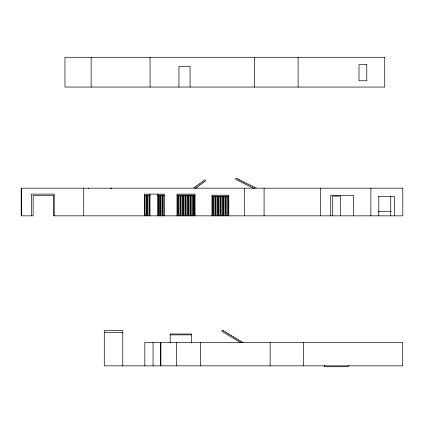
<?xml version="1.0" encoding="UTF-8"?>
<svg xmlns="http://www.w3.org/2000/svg" width="424" height="424" viewBox="0 0 424 424"><rect width="100%" height="100%" fill="white"/><g stroke="black" fill="none" stroke-linecap="round" stroke-linejoin="round"><path stroke-width="0.64" d="M195.363 188.595L205.37 181.101L205.37 179.999L203.902 179.999L203.902 181.101L202.434 181.101L202.434 182.203L200.96 182.203L200.96 183.301L199.492 183.301L199.492 184.403L198.024 184.403L198.024 185.505L196.556 185.505L196.556 186.602L195.088 186.602L195.088 187.705L193.614 187.705M256.26 187.795L254.395 187.795L254.395 186.862L252.529 186.862L252.529 185.924L250.663 185.924L250.663 184.991L248.798 184.991L248.798 184.058L246.932 184.058L246.932 183.12L245.067 183.12L245.067 182.188L243.201 182.188L243.201 181.255L241.336 181.255L241.336 180.317L239.47 180.317L239.47 179.384L237.604 179.384L237.604 178.446L235.739 178.446L235.739 179.384L254.05 188.558M144.33 195.21L150.006 195.21M157.786 195.21L164.221 195.21M176.994 195.21L195.04 195.21M211.989 196.227L228.785 196.227M378.399 196.492L394.399 196.492L394.399 215.837M378.277 211.279L391.273 211.279M104.278 332.389L122.764 332.389M170.172 334.859L191.516 334.859M243.355 342.274L241.707 342.274L241.707 341.278L240.058 341.278L240.058 340.286L238.415 340.286L238.415 339.295L236.767 339.295L236.767 338.299L235.119 338.299L235.119 337.308L233.47 337.308L233.47 336.317L231.822 336.317L231.822 335.326L230.174 335.326L230.174 334.329L228.525 334.329L228.525 333.338L226.877 333.338L226.877 332.347L225.229 332.347L225.229 331.351L223.581 331.351L223.581 330.36L221.932 330.36L221.932 331.351L240.943 342.804M390.743 196.492L390.743 215.837M378.807 196.492L378.807 215.837M370.883 188.177L370.883 215.837M353.431 215.837L353.431 195.3L330.736 195.3L330.736 215.837M348.199 365.393L348.199 366.712L324.524 366.712L324.524 365.393M340.35 215.837L340.35 196.095L332.723 196.095L332.723 215.837M320.311 188.177L320.311 215.837M303.388 342.454L303.388 365.848M298.114 57.288L298.114 87.063M270.146 342.454L270.146 365.848M264.083 188.177L264.083 215.837M254.649 57.288L254.649 87.063M244.457 188.177L244.457 215.837M228.785 215.837L228.785 195.194L211.989 195.194L211.989 215.837M228.372 196.227L228.372 215.837M227.243 196.227L227.243 215.837M226.829 196.227L226.829 215.837M225.589 196.227L225.589 215.837M225.181 196.227L225.181 215.837M223.941 196.227L223.941 215.837M223.533 196.227L223.533 215.837M222.293 196.227L222.293 215.837M221.879 196.227L221.879 215.837M220.644 196.227L220.644 215.837M220.231 196.227L220.231 215.837M218.996 196.227L218.996 215.837M218.583 196.227L218.583 215.837M217.348 196.227L217.348 215.837M216.934 196.227L216.934 215.837M215.699 196.227L215.699 215.837M215.286 196.227L215.286 215.837M214.051 196.227L214.051 215.837M213.638 196.227L213.638 215.837M212.398 196.227L212.398 215.837M200.568 342.454L200.568 365.848M195.04 215.837L195.04 194.123L176.994 194.123L176.994 215.837M194.627 195.21L194.627 215.837M193.895 195.21L193.895 215.837M193.482 195.21L193.482 215.837M192.247 195.21L192.247 215.837M191.834 195.21L191.834 215.837M191.516 342.724L191.516 333.995L170.172 333.995L170.172 342.724M190.599 195.21L190.599 215.837M190.185 195.21L190.185 215.837M190.063 87.063L190.063 66.287L178.944 66.287L178.944 87.063M188.945 195.21L188.945 215.837M188.537 195.21L188.537 215.837M187.297 195.21L187.297 215.837M186.889 195.21L186.889 215.837M185.648 195.21L185.648 215.837M185.235 195.21L185.235 215.837M184 195.21L184 215.837M183.587 195.21L183.587 215.837M182.352 195.21L182.352 215.837M181.938 195.21L181.938 215.837M180.703 195.21L180.703 215.837M180.29 195.21L180.29 215.837M179.055 195.21L179.055 215.837M178.642 195.21L178.642 215.837M177.407 195.21L177.407 215.837M176.676 342.454L176.676 365.848M164.221 215.837L164.221 194.123L144.33 194.123L144.33 215.837M163.812 195.21L163.812 215.837M162.572 195.21L162.572 215.837M162.159 195.21L162.159 215.837M160.924 195.21L160.924 215.837M160.871 342.454L160.871 365.848M160.564 342.454L160.564 365.848M160.511 195.21L160.511 215.837M159.276 195.21L159.276 215.837M158.862 195.21L158.862 215.837M158.194 195.21L158.194 215.837M157.786 194.123L157.786 215.837M153.048 342.454L153.048 365.848M150.048 57.288L150.048 87.063M150.006 194.123L150.006 215.837M149.593 195.21L149.593 215.837M148.04 195.21L148.04 215.837M147.626 195.21L147.626 215.837M146.391 195.21L146.391 215.837M145.978 195.21L145.978 215.837M144.807 365.848L144.807 342.454L402.699 342.454L402.699 365.848L104.278 365.848L104.278 330.63L122.764 330.63L122.764 365.848M144.743 195.21L144.743 215.837M91.139 57.288L91.139 87.063M83.713 188.177L83.713 215.837M54.219 215.837L54.219 194.113L31.334 194.113L31.334 215.837M21.396 188.177L21.396 215.837M88.642 188.177L88.642 188.738L88.642 188.177M110.982 188.177L110.982 188.738L110.982 188.177M384.722 57.288L64.962 57.288L64.962 87.063L384.722 87.063L384.722 57.288M366.776 64.596L359.017 64.596L359.017 80.761L366.776 80.761L366.776 64.596M402.8 188.177L21.2 188.177L21.2 215.837L33.136 215.837L33.136 195.416L53.562 195.416L53.562 215.837L402.8 215.837L402.8 188.177"/></g></svg>
